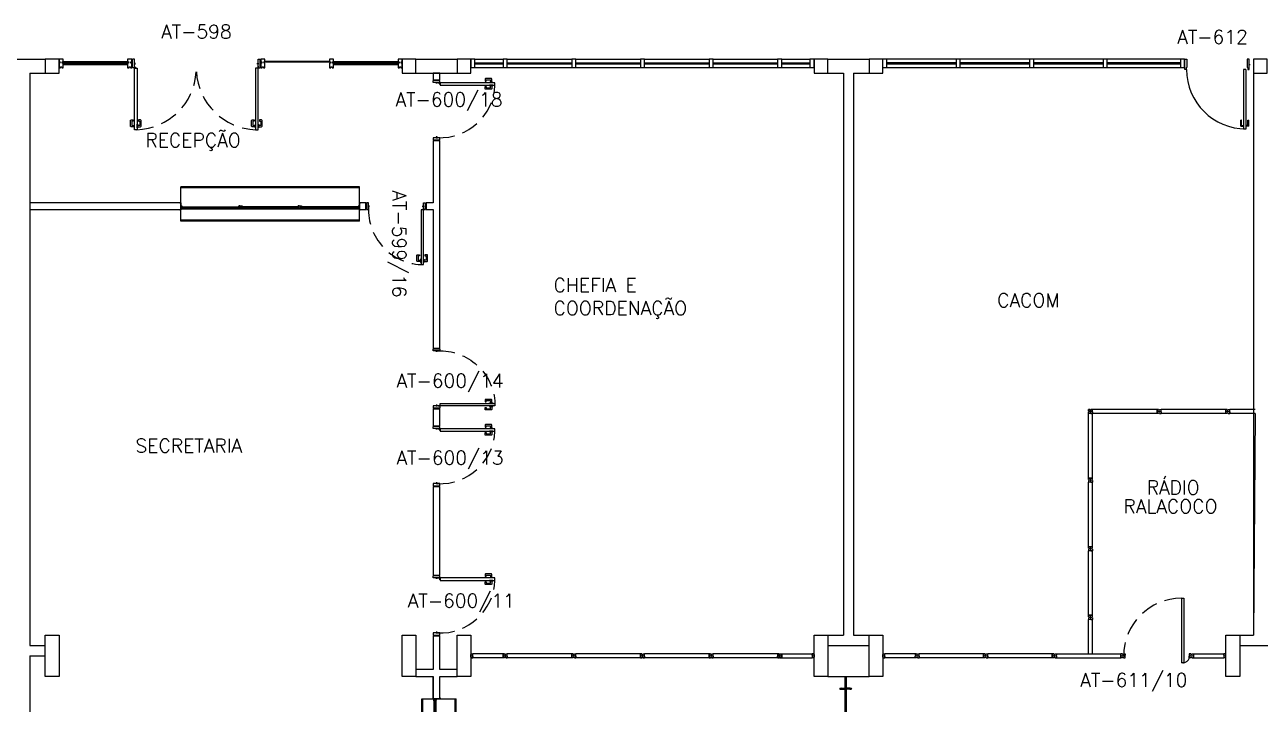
# Model space of a CAD drawing. Header units: millimetres. Extents: x 2552 to 3104, y 1319 to 1450.
# Drawn here: x 2681.37 to 2699.37, y 1342.34 to 1352.24 of the extents above; entities that cross this region are included whole.
import ezdxf
from ezdxf.enums import TextEntityAlignment as Align

# ---------------------------------------------------------------- set-up
doc = ezdxf.new("R2010")
doc.units = ezdxf.units.MM
doc.linetypes.add('HIDDEN', pattern=[0.375, 0.25, -0.125])
for name, color, linetype in [('AR-BNC', 1, 'Continuous'), ('AR-DIV', 2, 'Continuous'), ('AR-DIV-EXI', 2, 'Continuous'), ('AR-ESQ-CRT', 2, 'Continuous'), ('AR-EST-CNC', 3, 'Continuous'), ('AR-EST-CNC-CRT', 3, 'Continuous'), ('AR-POR-PRJ', 1, 'HIDDEN'), ('AR-REV', 2, 'Continuous'), ('BI-ESQ', 7, 'Continuous'), ('BI-GCH', 7, 'Continuous'), ('BI-POR', 1, 'Continuous'), ('BI-POR-EXI', 2, 'Continuous'), ('BL-ESQ-01', 1, 'Continuous'), ('BL-ESQ-02', 2, 'Continuous'), ('BL-ESQ-PRJ', 1, 'HIDDEN'), ('BL-POR-01', 2, 'Continuous'), ('DIV', 2, 'Continuous'), ('DT-ESQ-CRT', 1, 'Continuous'), ('DT-ESQ-VT1', 1, 'Continuous'), ('DT-ESQ-VT2', 2, 'Continuous'), ('TEXTO', 2, 'Continuous'), ('TEXTO-ENDEREÇO', 2, 'Continuous')]:
    doc.layers.add(name, color=color, linetype=linetype)
doc.styles.add('UNB-100', font='simplex.shx', dxfattribs={"height": 0.2})
doc.styles.add('UNB-100-1', font='simplex.shx', dxfattribs={"height": 0.2})

# ---------------------------------------------------------------- blocks, each defined once
blk = doc.blocks.new('ESQCIR-TTN')
for p, q in [((0, 0), (0, -0.12)), ((0.06, 0), (0, 0)), ((0.06, 0), (0.477, 0)), ((0.06, -0.12), (0.06, 0)), ((0.53, 0), (0.47, 0)), ((0.47, 0), (0.47, -0.12)), ((0.53, 0), (1.472, 0)), ((0.53, -0.12), (0.53, 0)), ((1.53, 0), (1.47, 0)), ((1.47, 0), (1.47, -0.12)), ((1.53, 0), (2.472, 0)), ((1.53, -0.12), (1.53, 0)), ((2.53, 0), (2.47, 0)), ((2.47, 0), (2.47, -0.12)), ((2.53, 0), (3.472, 0)), ((2.53, -0.12), (2.53, 0)), ((3.53, 0), (3.47, 0)), ((3.47, 0), (3.47, -0.12)), ((3.53, 0), (4.472, 0)), ((3.53, -0.12), (3.53, 0)), ((4.53, 0), (4.47, 0)), ((4.47, 0), (4.47, -0.12)), ((4.53, 0), (4.941, 0)), ((4.53, -0.12), (4.53, 0)), ((4.941, 0), (4.941, -0.12)), ((5.001, 0), (4.941, 0)), ((5.001, -0.12), (5.001, 0)), ((0, -0.12), (0.06, -0.12)), ((0.06, -0.054), (0.477, -0.054)), ((0.06, -0.066), (0.477, -0.066)), ((0.06, -0.12), (0.477, -0.12)), ((0.47, -0.12), (0.53, -0.12)), ((0.53, -0.054), (1.472, -0.054)), ((0.53, -0.066), (1.472, -0.066)), ((0.53, -0.12), (1.472, -0.12)), ((1.47, -0.12), (1.53, -0.12)), ((1.53, -0.054), (2.472, -0.054)), ((1.53, -0.066), (2.472, -0.066)), ((1.53, -0.12), (2.472, -0.12)), ((2.47, -0.12), (2.53, -0.12)), ((2.53, -0.054), (3.472, -0.054)), ((2.53, -0.066), (3.472, -0.066)), ((2.53, -0.12), (3.472, -0.12)), ((3.47, -0.12), (3.53, -0.12)), ((3.53, -0.054), (4.472, -0.054)), ((3.53, -0.066), (4.472, -0.066)), ((3.53, -0.12), (4.472, -0.12)), ((4.47, -0.12), (4.53, -0.12)), ((4.53, -0.05), (4.941, -0.05)), ((4.53, -0.066), (4.941, -0.066)), ((4.53, -0.12), (4.941, -0.12)), ((4.941, -0.12), (5.001, -0.12))]:
    blk.add_line(p, q)
blk = doc.blocks.new('MTT-TTN')
for p, q in [((-0.008, 0.03), (-0.03, 0.03)), ((-0.03, 0.03), (-0.03, 0.006)), ((-0.0185, 0.006), (-0.03, 0.006)), ((-0.0185, -0.006), (-0.0185, 0.006)), ((-0.008, 0.03), (-0.008, 0.02)), ((-0.008, 0.02), (0.008, 0.02)), ((-0.0051, 0), (0.0051, 0)), ((0, -0.0051), (0, 0.0051)), ((0.008, 0.03), (0.03, 0.03)), ((0.008, 0.03), (0.008, 0.02)), ((0.0205, -0.006), (0.0205, 0.006)), ((0.0205, 0.006), (0.03, 0.006)), ((0.03, 0.006), (0.03, 0.03)), ((-0.03, -0.03), (-0.03, -0.006)), ((-0.0185, -0.006), (-0.03, -0.006)), ((-0.008, -0.03), (-0.03, -0.03)), ((-0.008, -0.02), (0.008, -0.02)), ((-0.008, -0.03), (-0.008, -0.02)), ((0.008, -0.03), (0.008, -0.02)), ((0.008, -0.03), (0.03, -0.03)), ((0.0205, -0.006), (0.03, -0.006)), ((0.03, -0.006), (0.03, -0.03))]:
    blk.add_line(p, q)
blk = doc.blocks.new('DIVMT-TTN')
for p, q in [((-0.03, 0.03), (-0.03, 0.006)), ((-0.008, 0.03), (-0.03, 0.03)), ((-0.0185, 0.006), (-0.03, 0.006)), ((-0.0185, -0.006), (-0.0185, 0.006)), ((-0.008, 0.03), (-0.008, 0.02)), ((-0.008, 0.02), (0.008, 0.02)), ((-0.0051, 0), (0.0051, 0)), ((0.0051, 0), (-0.0051, 0)), ((-0.0051, 0), (0.0051, 0)), ((0, -0.0051), (0, 0.0051)), ((0, 0.0051), (0, -0.0051)), ((0.008, 0.03), (0.008, 0.02)), ((0.008, 0.03), (0.03, 0.03)), ((0.0205, 0.006), (0.03, 0.006)), ((0.0205, -0.006), (0.0205, 0.006)), ((0.0205, 0.006), (0.0205, -0.006)), ((0.0205, 0.006), (0.03, 0.006)), ((0.97, 0.03), (0.03, 0.03)), ((0.03, 0.006), (0.03, 0.03)), ((0.03, -0.03), (0.03, 0.03)), ((0.03, -0.005), (0.03, 0.005)), ((0.97, -0.03), (0.97, 0.03)), ((0.97, 0.03), (0.97, 0.009)), ((0.97, 0.009), (0.97, 0.027)), ((0.9795, 0.006), (0.97, 0.006)), ((0.97, -0.005), (0.97, 0.005)), ((0.9795, 0.006), (0.9795, -0.006)), ((1.0051, 0), (0.9949, 0)), ((1, 0.0051), (1, -0.0051)), ((-0.0185, -0.006), (-0.03, -0.006)), ((-0.03, -0.03), (-0.03, -0.006)), ((-0.008, -0.03), (-0.03, -0.03)), ((-0.008, -0.03), (-0.008, -0.02)), ((-0.008, -0.02), (0.008, -0.02)), ((0.008, -0.03), (0.008, -0.02)), ((0.008, -0.03), (0.03, -0.03)), ((0.0205, -0.006), (0.03, -0.006)), ((0.0205, -0.006), (0.03, -0.006)), ((0.03, -0.006), (0.03, -0.03)), ((0.97, -0.03), (0.03, -0.03)), ((0.9795, -0.006), (0.97, -0.006)), ((0.97, -0.009), (0.97, -0.027))]:
    blk.add_line(p, q)
blk = doc.blocks.new('PDV1E-TTN')
at = {"layer": 'DIV'}
for p, q in [((-0.94, 0.075), (-0.91, 0.075)), ((-0.94, 0.06), (-0.94, 0.075)), ((-0.94, -0.06), (-0.94, 0.06)), ((-0.91, 0.075), (-0.91, -0.045)), ((0, 0.075), (-0.03, 0.075)), ((-0.03, 0.075), (-0.03, -0.045)), ((0, 0.06), (0, 0.075)), ((0, -0.06), (0, 0.06)), ((0, 0), (0.012, 0)), ((-0.94, -0.075), (-0.94, -0.06)), ((-0.92, -0.075), (-0.94, -0.075)), ((-0.92, -0.045), (-0.92, -0.075)), ((-0.92, -0.045), (-0.91, -0.045)), ((-0.082, -0.075), (-0.082, -0.94)), ((-0.052, -0.075), (-0.082, -0.075)), ((-0.052, -0.075), (-0.052, -0.94)), ((-0.02, -0.045), (-0.03, -0.045)), ((-0.02, -0.045), (-0.02, -0.075)), ((-0.02, -0.075), (0, -0.075)), ((0, -0.075), (0, -0.06)), ((-0.082, -0.94), (-0.052, -0.94))]:
    blk.add_line(p, q, dxfattribs=at)
at = {"layer": 'DIV', "color": 1}
for p, q in [((-0.114, -0.81), (-0.124, -0.81)), ((-0.124, -0.9), (-0.124, -0.81)), ((-0.124, -0.9), (-0.084, -0.9)), ((-0.114, -0.89), (-0.114, -0.81)), ((-0.114, -0.89), (-0.084, -0.89)), ((-0.019, -0.89), (-0.049, -0.89)), ((-0.009, -0.9), (-0.049, -0.9)), ((-0.019, -0.81), (-0.009, -0.81)), ((-0.019, -0.89), (-0.019, -0.81)), ((-0.009, -0.9), (-0.009, -0.81))]:
    blk.add_line(p, q, dxfattribs=at)
blk.add_arc((-0.048, -0.075), 0.865, 180, 270, dxfattribs=at)
blk = doc.blocks.new('pm01')
at = {"layer": 'BL-ESQ-01'}
for points in [[(0.034, 0.855), (-0.01, 0.855, 0.414214), (-0.019, 0.846), (-0.019, 0.766, 0.414214), (-0.01, 0.757), (0.019, 0.757), (0.019, 0.775), (-0.001, 0.775), (-0.001, 0.837), (0.034, 0.837)], [(0.083, 0.855), (0.127, 0.855, -0.414214), (0.136, 0.846), (0.136, 0.766, -0.414214), (0.127, 0.757), (0.098, 0.757), (0.098, 0.775), (0.118, 0.775), (0.118, 0.837), (0.083, 0.837)]]:
    blk.add_lwpolyline(points, format="xyb", dxfattribs=at)
for points in [[(0.041, 0.872), (0.041, 0.82), (0.034, 0.82), (0.034, 0.872)], [(0.076, 0.872), (0.076, 0.82), (0.083, 0.82), (0.083, 0.872)]]:
    blk.add_lwpolyline(points, close=True, dxfattribs=at)
at = {"layer": 'BL-ESQ-02'}
for p, q in [((0.01, 0.1), (0.01, 0)), ((0.04, 0.1), (0.01, 0.1)), ((0.04, 0), (0.01, 0)), ((0.04, 0.1), (0.04, 0)), ((0.872, 0.1), (0.842, 0.1)), ((0.842, 0.1), (0.842, 0)), ((0.842, 0), (0.872, 0)), ((0.872, 0), (0.872, 0.1))]:
    blk.add_line(p, q, dxfattribs=at)
for points in [[(0.041, 0.901), (0.041, 0.101), (0.076, 0.101), (0.076, 0.901)], [(0.04, 0.043), (0.04, 0.058), (0.05, 0.058), (0.05, 0.043)], [(0.842, 0.043), (0.842, 0.058), (0.832, 0.058), (0.832, 0.043)]]:
    blk.add_lwpolyline(points, close=True, dxfattribs=at)
for points in [[(0, 0.01), (0, 0.09), (0.01, 0.09)], [(0.01, 0.01), (0, 0.01)], [(0.882, 0.01), (0.882, 0.09), (0.872, 0.09)], [(0.872, 0.01), (0.882, 0.01)]]:
    blk.add_lwpolyline(points, dxfattribs=at)
at = {"layer": 'BL-ESQ-PRJ'}
blk.add_arc((0.041, 0.1), 0.802, 357.498, 87.498, dxfattribs=at)
at = {"layer": 'DT-ESQ-VT1'}
for points in [[(0.04, 0.1), (0.04, 0.075), (0.041, 0.075), (0.041, 0.1)], [(0.041, 0.101), (0.066, 0.101), (0.066, 0.1), (0.041, 0.1)]]:
    blk.add_lwpolyline(points, close=True, dxfattribs=at)
blk = doc.blocks.new('ef05 a-p')
at = {"layer": 'BL-ESQ-01'}
for p, q in [((0.03, -0.038), (0.97, -0.038)), ((0.03, -0.048), (0.97, -0.048))]:
    blk.add_line(p, q, dxfattribs=at)
blk.add_lwpolyline([(0.983, -0.067), (0.983, -0.073), (0.018, -0.073), (0.018, -0.067)], close=True, dxfattribs=at)
at = {"layer": 'BL-ESQ-02'}
blk.add_lwpolyline([(0.03, 0.017), (0.01, 0.017), (0.01, 0), (-0.01, 0), (-0.01, 0.017), (-0.03, 0.017), (-0.03, -0.053), (-0.016, -0.053), (-0.016, -0.068), (-0.015, -0.068), (-0.015, -0.075), (-0.03, -0.075), (-0.03, -0.11), (0.03, -0.11), (0.03, -0.075), (0.015, -0.075), (0.015, -0.068), (0.017, -0.068), (0.017, -0.053), (0.03, -0.053)], close=True, dxfattribs=at)
at = {"layer": 'DT-ESQ-CRT'}
for p, q in [((-0.016, -0.068), (-0.016, -0.053)), ((-0.015, -0.068), (-0.016, -0.068)), ((0.015, -0.068), (0.017, -0.068)), ((0.017, -0.068), (0.017, -0.053))]:
    blk.add_line(p, q, dxfattribs=at)
at = {"layer": 'DT-ESQ-VT1'}
for p, q in [((0.984, -0.065), (0.017, -0.065)), ((0.97, -0.033), (0.03, -0.033)), ((0.97, -0.053), (0.03, -0.053)), ((0.97, -0.075), (0.03, -0.075)), ((0.97, -0.078), (0.03, -0.078))]:
    blk.add_line(p, q, dxfattribs=at)
blk = doc.blocks.new('pm06')
at = {"layer": 'BL-ESQ-01'}
for points in [[(0.034, 0.982), (-0.01, 0.982, 0.414214), (-0.019, 0.973), (-0.019, 0.893, 0.414214), (-0.01, 0.884), (0.019, 0.884), (0.019, 0.902), (-0.001, 0.902), (-0.001, 0.964), (0.034, 0.964)], [(0.083, 0.982), (0.127, 0.982, -0.414214), (0.136, 0.973), (0.136, 0.893, -0.414214), (0.127, 0.884), (0.098, 0.884), (0.098, 0.902), (0.118, 0.902), (0.118, 0.964), (0.083, 0.964)], [(1.797, 0.982), (1.753, 0.982, 0.414214), (1.744, 0.973), (1.744, 0.893, 0.414214), (1.753, 0.884), (1.782, 0.884), (1.782, 0.902), (1.762, 0.902), (1.762, 0.964), (1.797, 0.964)], [(1.846, 0.982), (1.89, 0.982, -0.414214), (1.899, 0.973), (1.899, 0.893, -0.414214), (1.89, 0.884), (1.861, 0.884), (1.861, 0.902), (1.881, 0.902), (1.881, 0.964), (1.846, 0.964)]]:
    blk.add_lwpolyline(points, format="xyb", dxfattribs=at)
for points in [[(0.041, 0.999), (0.041, 0.947), (0.034, 0.947), (0.034, 0.999)], [(0.076, 0.999), (0.076, 0.947), (0.083, 0.947), (0.083, 0.999)], [(1.804, 0.999), (1.804, 0.947), (1.797, 0.947), (1.797, 0.999)], [(1.839, 0.999), (1.839, 0.947), (1.846, 0.947), (1.846, 0.999)]]:
    blk.add_lwpolyline(points, close=True, dxfattribs=at)
at = {"layer": 'BL-ESQ-02'}
for p, q in [((0.01, 0.127), (0.01, 0)), ((0.04, 0.127), (0.01, 0.127)), ((0.04, 0.127), (0.04, 0)), ((1.84, 0.127), (1.87, 0.127)), ((1.84, 0.127), (1.84, 0)), ((1.87, 0.127), (1.87, 0)), ((0.04, 0), (0.01, 0)), ((1.84, 0), (1.87, 0))]:
    blk.add_line(p, q, dxfattribs=at)
for points in [[(0.041, 1.028), (0.041, 0.128), (0.076, 0.128), (0.076, 1.028)], [(1.839, 1.028), (1.839, 0.128), (1.804, 0.128), (1.804, 1.028)], [(0.04, 0.056), (0.04, 0.071), (0.05, 0.071), (0.05, 0.056)], [(1.84, 0.056), (1.84, 0.071), (1.83, 0.071), (1.83, 0.056)]]:
    blk.add_lwpolyline(points, close=True, dxfattribs=at)
for points in [[(0, 0.01), (0, 0.117), (0.01, 0.117)], [(0.01, 0.01), (0, 0.01)], [(1.88, 0.01), (1.88, 0.117), (1.87, 0.117)], [(1.87, 0.01), (1.88, 0.01)]]:
    blk.add_lwpolyline(points, dxfattribs=at)
at = {"layer": 'BL-ESQ-PRJ'}
for centre, start, end in [((0.041, 0.128), 3.3734, 87.9949), ((1.839, 0.128), 92.0051, 176.6266)]:
    blk.add_arc(centre, 0.9, start, end, dxfattribs=at)
at = {"layer": 'DT-ESQ-VT1'}
for points in [[(0.04, 0.127), (0.04, 0.102), (0.041, 0.102), (0.041, 0.127)], [(0.041, 0.128), (0.066, 0.128), (0.066, 0.127), (0.041, 0.127)], [(1.839, 0.128), (1.814, 0.128), (1.814, 0.127), (1.839, 0.127)], [(1.84, 0.127), (1.84, 0.102), (1.839, 0.102), (1.839, 0.127)]]:
    blk.add_lwpolyline(points, close=True, dxfattribs=at)
blk = doc.blocks.new('cgh1')
at = {"layer": 'AR-BNC'}
for p, q in [((0, 0), (0, 1.4)), ((0, 1.4), (0.5, 1.4)), ((0.015, 0), (0.015, 1.4)), ((0.485, 0), (0.485, 1.4)), ((0.5, 0), (0.5, 1.4)), ((0, 0), (0.5, 0))]:
    blk.add_line(p, q, dxfattribs=at)
at = {"layer": 'DT-ESQ-CRT', "ltscale": 0.1}
for p, q in [((0.192, 0.726), (0.192, 0.674)), ((0.194, 0.726), (0.194, 0.674)), ((0.195, 0.726), (0.195, 0.714)), ((0.219, 0.689), (0.194, 0.689)), ((0.22, 0.688), (0.194, 0.688)), ((0.219, 0.711), (0.195, 0.711)), ((0.195, 0.686), (0.195, 0.674)), ((0.22, 0.713), (0.197, 0.713)), ((0.22, 0.709), (0.22, 0.691)), ((0.222, 0.711), (0.222, 0.689))]:
    blk.add_line(p, q, dxfattribs=at)
for points in [[(0.193, 1.4, -0.414214), (0.195, 1.402), (0.265, 1.402, 0.414214), (0.266, 1.403), (0.266, 1.414, -1), (0.268, 1.414), (0.268, 1.402, -0.414214), (0.266, 1.4), (0.196, 1.4, 0.414214), (0.195, 1.399), (0.195, 1.387, -1), (0.192, 1.387), (0.192, 1.399, 0.414214), (0.191, 1.4), (0.167, 1.4, -0.414214), (0.165, 1.402), (0.165, 1.414, -1), (0.166, 1.414), (0.166, 1.403, 0.414214), (0.167, 1.402), (0.191, 1.402, -0.414214), (0.193, 1.4), (0.193, 1.387)], [(0.193, 0.001, 0.414214), (0.195, -0.001), (0.265, -0.001, -0.414214), (0.266, -0.002), (0.266, -0.014, 1), (0.268, -0.014), (0.268, -0.002, 0.414214), (0.266, 0), (0.196, 0, -0.414214), (0.195, 0.001), (0.195, 0.014, 1), (0.192, 0.014), (0.192, 0.001, -0.414214), (0.191, 0), (0.167, 0, 0.414214), (0.165, -0.002), (0.165, -0.014, 1), (0.166, -0.014), (0.166, -0.002, -0.414214), (0.167, -0.001), (0.191, -0.001, 0.414214), (0.193, 0.001), (0.193, 0.014)]]:
    blk.add_lwpolyline(points, format="xyb", dxfattribs=at)
for points in [[(0.192, 1.371), (0.192, 1.399, 0.414214), (0.191, 1.4), (0.178, 1.4, 0.414214), (0.177, 1.399), (0.177, 1.371, 1), (0.178, 1.371), (0.178, 1.398, -0.414214), (0.179, 1.399), (0.19, 1.399, -0.414214), (0.191, 1.398), (0.191, 1.371, 1)], [(0.219, 1.39), (0.219, 1.4), (0.22, 1.4), (0.22, 1.389, -0.414214), (0.218, 1.387), (0.21, 1.387, -0.414214), (0.208, 1.389), (0.208, 1.4), (0.209, 1.4), (0.209, 1.39, 0.414214), (0.21, 1.389), (0.218, 1.389, 0.414214)], [(0.219, 0.723), (0.219, 0.713), (0.22, 0.713), (0.22, 0.723, 0.414214), (0.218, 0.725), (0.21, 0.725, 0.414214), (0.208, 0.723), (0.208, 0.713), (0.209, 0.713), (0.209, 0.723, -0.414214), (0.21, 0.724), (0.218, 0.724, -0.414214)], [(0.219, 0.677), (0.219, 0.688), (0.22, 0.688), (0.22, 0.677, -0.414214), (0.218, 0.675), (0.21, 0.675, -0.414214), (0.208, 0.677), (0.208, 0.688), (0.209, 0.688), (0.209, 0.677, 0.414214), (0.21, 0.676), (0.218, 0.676, 0.414214)], [(0.192, 0.029), (0.192, 0.001, -0.414214), (0.191, 0), (0.178, 0, -0.414214), (0.177, 0.001), (0.177, 0.029, -1), (0.178, 0.029), (0.178, 0.002, 0.414214), (0.179, 0.001), (0.19, 0.001, 0.414214), (0.191, 0.002), (0.191, 0.029, -1)], [(0.219, 0.01), (0.219, 0), (0.22, 0), (0.22, 0.011, 0.414214), (0.218, 0.013), (0.21, 0.013, 0.414214), (0.208, 0.011), (0.208, 0), (0.209, 0), (0.209, 0.01, -0.414214), (0.21, 0.011), (0.218, 0.011, -0.414214)]]:
    blk.add_lwpolyline(points, format="xyb", close=True, dxfattribs=at)
for centre, radius, start, end in [((0.194, 0.726), 0.00152, 0, 180), ((0.194, 0.674), 0.00152, 180, 0), ((0.195, 0.713), 0.00152, 180, 270), ((0.194, 0.688), 0.00076, 90, 270), ((0.194, 0.686), 0.00076, 0, 180), ((0.197, 0.714), 0.00152, 180, 270), ((0.219, 0.709), 0.00152, 0, 90), ((0.219, 0.691), 0.00152, 270, 0), ((0.22, 0.711), 0.00152, 0, 90), ((0.22, 0.689), 0.00152, 270, 0)]:
    blk.add_arc(centre, radius, start, end, dxfattribs=at)
at = {"layer": 'DT-ESQ-VT2'}
for points in [[(0.19, 0.007), (0.19, 1.397), (0.178, 1.397), (0.178, 0.007)], [(0.196, 0.715), (0.196, 1.397), (0.206, 1.397), (0.206, 0.715)], [(0.196, 0.685), (0.196, 0.003), (0.206, 0.003), (0.206, 0.685)]]:
    blk.add_lwpolyline(points, close=True, dxfattribs=at)
blk = doc.blocks.new('cgh2')
at = {"layer": 'AR-BNC'}
for p, q in [((0, 0), (0, 2.6)), ((0, 2.6), (0.5, 2.6)), ((0.015, 0), (0.015, 2.6)), ((0.485, 0), (0.485, 2.6)), ((0.5, 0), (0.5, 2.6)), ((0, 0), (0.5, 0))]:
    blk.add_line(p, q, dxfattribs=at)
at = {"layer": 'DT-ESQ-CRT', "ltscale": 0.1}
for p, q in [((0.192, 1.758), (0.192, 1.706)), ((0.194, 1.758), (0.194, 1.706)), ((0.219, 1.721), (0.194, 1.721)), ((0.22, 1.719), (0.194, 1.719)), ((0.195, 1.758), (0.195, 1.746)), ((0.219, 1.743), (0.195, 1.743)), ((0.195, 1.718), (0.195, 1.706)), ((0.22, 1.744), (0.197, 1.744)), ((0.22, 1.741), (0.22, 1.722)), ((0.222, 1.743), (0.222, 1.721)), ((0.192, 0.894), (0.192, 0.842)), ((0.194, 0.894), (0.194, 0.842)), ((0.219, 0.857), (0.194, 0.857)), ((0.22, 0.856), (0.194, 0.856)), ((0.195, 0.894), (0.195, 0.882)), ((0.219, 0.879), (0.195, 0.879)), ((0.195, 0.854), (0.195, 0.842)), ((0.22, 0.881), (0.197, 0.881)), ((0.22, 0.878), (0.22, 0.859)), ((0.222, 0.879), (0.222, 0.857))]:
    blk.add_line(p, q, dxfattribs=at)
for points in [[(0.193, 2.599, -0.414214), (0.195, 2.601), (0.265, 2.601, 0.414214), (0.266, 2.602), (0.266, 2.614, -1), (0.268, 2.614), (0.268, 2.602, -0.414214), (0.266, 2.6), (0.196, 2.6, 0.414214), (0.195, 2.599), (0.195, 2.586, -1), (0.192, 2.586), (0.192, 2.599, 0.414214), (0.191, 2.6), (0.167, 2.6, -0.414214), (0.165, 2.602), (0.165, 2.614, -1), (0.166, 2.614), (0.166, 2.602, 0.414214), (0.167, 2.601), (0.191, 2.601, -0.414214), (0.193, 2.599), (0.193, 2.586)], [(0.193, 0.001, 0.414214), (0.195, -0.001), (0.265, -0.001, -0.414214), (0.266, -0.002), (0.266, -0.014, 1), (0.268, -0.014), (0.268, -0.002, 0.414214), (0.266, 0), (0.196, 0, -0.414214), (0.195, 0.001), (0.195, 0.014, 1), (0.192, 0.014), (0.192, 0.001, -0.414214), (0.191, 0), (0.167, 0, 0.414214), (0.165, -0.002), (0.165, -0.014, 1), (0.166, -0.014), (0.166, -0.002, -0.414214), (0.167, -0.001), (0.191, -0.001, 0.414214), (0.193, 0.001), (0.193, 0.014)]]:
    blk.add_lwpolyline(points, format="xyb", dxfattribs=at)
for points in [[(0.192, 2.571), (0.192, 2.599, 0.414214), (0.191, 2.6), (0.178, 2.6, 0.414214), (0.177, 2.599), (0.177, 2.571, 1), (0.178, 2.571), (0.178, 2.598, -0.414214), (0.179, 2.599), (0.19, 2.599, -0.414214), (0.191, 2.598), (0.191, 2.571, 1)], [(0.219, 2.59), (0.219, 2.6), (0.22, 2.6), (0.22, 2.589, -0.414214), (0.218, 2.587), (0.21, 2.587, -0.414214), (0.208, 2.589), (0.208, 2.6), (0.209, 2.6), (0.209, 2.59, 0.414214), (0.21, 2.589), (0.218, 2.589, 0.414214)], [(0.219, 1.754), (0.219, 1.744), (0.22, 1.744), (0.22, 1.755, 0.414214), (0.218, 1.757), (0.21, 1.757, 0.414214), (0.208, 1.755), (0.208, 1.744), (0.209, 1.744), (0.209, 1.754, -0.414214), (0.21, 1.755), (0.218, 1.755, -0.414214)], [(0.219, 1.709), (0.219, 1.719), (0.22, 1.719), (0.22, 1.708, -0.414214), (0.218, 1.706), (0.21, 1.706, -0.414214), (0.208, 1.708), (0.208, 1.719), (0.209, 1.719), (0.209, 1.709, 0.414214), (0.21, 1.708), (0.218, 1.708, 0.414214)], [(0.219, 0.891), (0.219, 0.881), (0.22, 0.881), (0.22, 0.892, 0.414214), (0.218, 0.894), (0.21, 0.894, 0.414214), (0.208, 0.892), (0.208, 0.881), (0.209, 0.881), (0.209, 0.891, -0.414214), (0.21, 0.892), (0.218, 0.892, -0.414214)], [(0.219, 0.846), (0.219, 0.856), (0.22, 0.856), (0.22, 0.845, -0.414214), (0.218, 0.843), (0.21, 0.843, -0.414214), (0.208, 0.845), (0.208, 0.856), (0.209, 0.856), (0.209, 0.846, 0.414214), (0.21, 0.845), (0.218, 0.845, 0.414214)], [(0.192, 0.029), (0.192, 0.001, -0.414214), (0.191, 0), (0.178, 0, -0.414214), (0.177, 0.001), (0.177, 0.029, -1), (0.178, 0.029), (0.178, 0.002, 0.414214), (0.179, 0.001), (0.19, 0.001, 0.414214), (0.191, 0.002), (0.191, 0.029, -1)], [(0.219, 0.01), (0.219, 0), (0.22, 0), (0.22, 0.011, 0.414214), (0.218, 0.013), (0.21, 0.013, 0.414214), (0.208, 0.011), (0.208, 0), (0.209, 0), (0.209, 0.01, -0.414214), (0.21, 0.011), (0.218, 0.011, -0.414214)]]:
    blk.add_lwpolyline(points, format="xyb", close=True, dxfattribs=at)
for centre, radius, start, end in [((0.194, 1.758), 0.00152, 0, 180), ((0.194, 1.706), 0.00152, 180, 0), ((0.195, 1.744), 0.00152, 180, 270), ((0.194, 1.72), 0.00076, 90, 270), ((0.194, 1.718), 0.00076, 0, 180), ((0.197, 1.746), 0.00152, 180, 270), ((0.219, 1.741), 0.00152, 0, 90), ((0.219, 1.722), 0.00152, 270, 0), ((0.22, 1.743), 0.00152, 0, 90), ((0.22, 1.721), 0.00152, 270, 0), ((0.194, 0.894), 0.00152, 0, 180), ((0.194, 0.842), 0.00152, 180, 0), ((0.195, 0.881), 0.00152, 180, 270), ((0.194, 0.857), 0.00076, 90, 270), ((0.194, 0.854), 0.00076, 0, 180), ((0.197, 0.882), 0.00152, 180, 270), ((0.219, 0.878), 0.00152, 0, 90), ((0.219, 0.859), 0.00152, 270, 0), ((0.22, 0.879), 0.00152, 0, 90), ((0.22, 0.857), 0.00152, 270, 0)]:
    blk.add_arc(centre, radius, start, end, dxfattribs=at)
at = {"layer": 'DT-ESQ-VT2'}
for points in [[(0.19, 0.007), (0.19, 2.597), (0.178, 2.597), (0.178, 0.007)], [(0.196, 1.747), (0.196, 2.597), (0.206, 2.597), (0.206, 1.747)], [(0.206, 0.884), (0.206, 1.716), (0.196, 1.716), (0.196, 0.884), (0.206, 0.884)]]:
    blk.add_lwpolyline(points, close=True, dxfattribs=at)
blk.add_lwpolyline([(0.206, 0.853), (0.196, 0.853), (0.196, 0.003), (0.206, 0.003), (0.206, 0.853)], dxfattribs=at)
blk = doc.blocks.new('ef02a-p')
at = {"layer": 'BL-ESQ-01'}
blk.add_lwpolyline([(0.982, -0.067), (0.982, -0.073), (0.018, -0.073), (0.018, -0.067)], close=True, dxfattribs=at)
at = {"layer": 'BL-ESQ-02'}
blk.add_lwpolyline([(0.03, 0.017), (0.01, 0.017), (0.01, 0), (-0.01, 0), (-0.01, 0.017), (-0.03, 0.017), (-0.03, -0.053), (-0.016, -0.053), (-0.016, -0.068), (-0.015, -0.068), (-0.015, -0.075), (-0.03, -0.075), (-0.03, -0.11), (0.03, -0.11), (0.03, -0.075), (0.015, -0.075), (0.015, -0.068), (0.017, -0.068), (0.017, -0.053), (0.03, -0.053)], close=True, dxfattribs=at)
at = {"layer": 'DT-ESQ-CRT'}
for p, q in [((-0.016, -0.068), (-0.016, -0.053)), ((-0.015, -0.068), (-0.016, -0.068)), ((0.015, -0.068), (0.017, -0.068)), ((0.017, -0.068), (0.017, -0.053))]:
    blk.add_line(p, q, dxfattribs=at)
at = {"layer": 'DT-ESQ-VT1'}
for p, q in [((0.017, -0.066), (0.984, -0.066)), ((0.03, -0.075), (0.97, -0.075)), ((0.03, -0.078), (0.97, -0.078))]:
    blk.add_line(p, q, dxfattribs=at)

msp = doc.modelspace()

# ---------------------------------------------------------------- linework, layer by layer
at = {"layer": 'AR-DIV'}
for p, q in [((2687.316, 1342.423), (2687.316, 1342.748)), ((2687.316, 1342.748), (2687.316, 1342.423)), ((2687.416, 1342.423), (2687.416, 1342.748)), ((2687.416, 1342.423), (2687.316, 1342.423))]:
    msp.add_line(p, q, dxfattribs=at)
for points in [[(2687.416, 1351.538), (2687.395, 1351.538), (2687.335, 1351.538), (2687.316, 1351.538), (2687.316, 1351.438), (2687.416, 1351.438)], [(2681.441, 1349.548), (2683.639, 1349.548), (2683.639, 1349.648), (2681.441, 1349.648)]]:
    msp.add_lwpolyline(points, close=True, dxfattribs=at)
for points in [[(2687.216, 1349.648), (2687.216, 1349.548), (2687.316, 1349.548), (2687.316, 1347.53), (2687.416, 1347.53), (2687.416, 1350.556), (2687.316, 1350.556), (2687.316, 1349.648), (2687.216, 1349.648)], [(2686.334, 1349.648), (2686.242, 1349.648), (2686.242, 1349.548), (2686.334, 1349.548), (2686.334, 1349.648)], [(2687.316, 1346.398), (2687.416, 1346.398), (2687.416, 1346.648), (2687.416, 1346.648), (2687.416, 1346.648), (2687.416, 1346.648), (2687.416, 1346.648), (2687.316, 1346.648), (2687.316, 1346.398)], [(2687.316, 1345.516), (2687.316, 1344.223), (2687.416, 1344.223), (2687.416, 1344.223), (2687.416, 1344.223)], [(2687.416, 1344.223), (2687.416, 1344.223), (2687.416, 1345.516), (2687.316, 1345.516)], [(2687.666, 1342.848), (2687.416, 1342.848), (2687.416, 1343.341), (2687.316, 1343.341), (2687.316, 1343.341), (2687.316, 1343.341), (2687.316, 1343.341), (2687.316, 1343.341), (2687.316, 1342.848), (2687.066, 1342.848), (2687.066, 1342.748), (2687.316, 1342.748), (2687.316, 1342.423), (2687.416, 1342.423), (2687.416, 1342.748), (2687.666, 1342.748), (2687.666, 1342.848)]]:
    msp.add_lwpolyline(points, dxfattribs=at)
at = {"layer": 'AR-DIV-EXI'}
for p, q in [((2698.862, 1346.638), (2698.862, 1346.614)), ((2698.884, 1346.638), (2698.862, 1346.638)), ((2698.874, 1346.614), (2698.862, 1346.614)), ((2698.874, 1346.602), (2698.862, 1346.602)), ((2698.862, 1346.578), (2698.862, 1346.602)), ((2698.874, 1346.602), (2698.874, 1346.614)), ((2698.884, 1346.638), (2698.884, 1346.628)), ((2698.884, 1346.628), (2698.9, 1346.628)), ((2698.884, 1346.578), (2698.884, 1346.588)), ((2698.884, 1346.588), (2698.9, 1346.588)), ((2698.887, 1346.608), (2698.897, 1346.608)), ((2698.897, 1346.608), (2698.887, 1346.608)), ((2698.887, 1346.608), (2698.897, 1346.608)), ((2698.892, 1346.603), (2698.892, 1346.613)), ((2698.892, 1346.613), (2698.892, 1346.603)), ((2698.9, 1346.638), (2698.9, 1346.628)), ((2698.9, 1346.638), (2698.922, 1346.638)), ((2698.9, 1346.578), (2698.9, 1346.588)), ((2698.913, 1346.614), (2698.922, 1346.614)), ((2698.913, 1346.602), (2698.913, 1346.614)), ((2698.913, 1346.614), (2698.913, 1346.602)), ((2698.913, 1346.614), (2698.922, 1346.614)), ((2698.913, 1346.602), (2698.922, 1346.602)), ((2698.913, 1346.602), (2698.922, 1346.602)), ((2699.292, 1346.638), (2698.922, 1346.638)), ((2698.922, 1346.614), (2698.922, 1346.638)), ((2698.922, 1346.578), (2698.922, 1346.638)), ((2698.922, 1346.603), (2698.922, 1346.613)), ((2698.922, 1346.602), (2698.922, 1346.578)), ((2698.884, 1346.578), (2698.862, 1346.578)), ((2698.9, 1346.578), (2698.922, 1346.578)), ((2699.292, 1346.578), (2698.922, 1346.578)), ((2696.862, 1343.638), (2696.886, 1343.638)), ((2696.862, 1343.616), (2696.862, 1343.638)), ((2696.862, 1343.616), (2696.872, 1343.616)), ((2696.862, 1343.6), (2696.872, 1343.6)), ((2696.862, 1343.6), (2696.862, 1343.578)), ((2696.862, 1343.078), (2696.862, 1343.578)), ((2696.886, 1343.578), (2696.862, 1343.578)), ((2696.922, 1343.578), (2696.862, 1343.578)), ((2696.872, 1343.616), (2696.872, 1343.6)), ((2696.886, 1343.626), (2696.886, 1343.638)), ((2696.898, 1343.626), (2696.886, 1343.626)), ((2696.886, 1343.587), (2696.886, 1343.578)), ((2696.898, 1343.587), (2696.886, 1343.587)), ((2696.886, 1343.587), (2696.898, 1343.587)), ((2696.886, 1343.587), (2696.886, 1343.578)), ((2696.897, 1343.608), (2696.887, 1343.608)), ((2696.887, 1343.608), (2696.897, 1343.608)), ((2696.897, 1343.578), (2696.887, 1343.578)), ((2696.892, 1343.613), (2696.892, 1343.603)), ((2696.892, 1343.603), (2696.892, 1343.613)), ((2696.892, 1343.613), (2696.892, 1343.603)), ((2696.898, 1343.626), (2696.898, 1343.638)), ((2696.922, 1343.638), (2696.898, 1343.638)), ((2696.898, 1343.587), (2696.898, 1343.578)), ((2696.898, 1343.587), (2696.898, 1343.578)), ((2696.898, 1343.578), (2696.922, 1343.578)), ((2696.922, 1343.616), (2696.912, 1343.616)), ((2696.912, 1343.616), (2696.912, 1343.6)), ((2696.922, 1343.6), (2696.912, 1343.6)), ((2696.922, 1343.616), (2696.922, 1343.638)), ((2696.922, 1343.6), (2696.922, 1343.578)), ((2696.922, 1343.078), (2696.922, 1343.578)), ((2687.861, 1343.048), (2687.871, 1343.048)), ((2687.861, 1343.048), (2687.871, 1343.048)), ((2687.874, 1343.068), (2687.866, 1343.068)), ((2687.866, 1343.049), (2687.866, 1343.068)), ((2687.874, 1343.068), (2687.866, 1343.068)), ((2687.866, 1343.049), (2687.866, 1343.068)), ((2687.866, 1343.043), (2687.866, 1343.053)), ((2687.866, 1343.043), (2687.866, 1343.053)), ((2687.866, 1343.028), (2687.866, 1343.049)), ((2687.866, 1343.028), (2687.866, 1343.049)), ((2687.866, 1343.028), (2687.874, 1343.028)), ((2687.866, 1343.028), (2687.874, 1343.028)), ((2687.874, 1343.078), (2687.896, 1343.078)), ((2687.874, 1343.078), (2687.874, 1343.068)), ((2687.874, 1343.078), (2687.896, 1343.078)), ((2687.874, 1343.078), (2687.874, 1343.068)), ((2687.874, 1343.018), (2687.874, 1343.028)), ((2687.874, 1343.018), (2687.874, 1343.028)), ((2687.874, 1343.018), (2687.896, 1343.018)), ((2687.874, 1343.018), (2687.896, 1343.018)), ((2687.887, 1343.054), (2687.896, 1343.054)), ((2687.887, 1343.054), (2687.887, 1343.042)), ((2687.887, 1343.054), (2687.896, 1343.054)), ((2687.887, 1343.054), (2687.887, 1343.042)), ((2687.887, 1343.044), (2687.887, 1343.052)), ((2687.887, 1343.044), (2687.887, 1343.052)), ((2687.887, 1343.042), (2687.896, 1343.042)), ((2687.887, 1343.042), (2687.896, 1343.042)), ((2687.889, 1343.054), (2687.893, 1343.054)), ((2687.889, 1343.054), (2687.893, 1343.054)), ((2687.889, 1343.042), (2687.893, 1343.042)), ((2687.889, 1343.042), (2687.893, 1343.042)), ((2688.337, 1343.078), (2687.896, 1343.078)), ((2687.896, 1343.018), (2687.896, 1343.078)), ((2688.337, 1343.078), (2687.896, 1343.078)), ((2687.896, 1343.018), (2687.896, 1343.078)), ((2687.896, 1343.057), (2687.896, 1343.075)), ((2687.896, 1343.057), (2687.896, 1343.075)), ((2687.896, 1343.043), (2687.896, 1343.053)), ((2687.896, 1343.043), (2687.896, 1343.053)), ((2687.896, 1343.039), (2687.896, 1343.021)), ((2687.896, 1343.039), (2687.896, 1343.021)), ((2688.337, 1343.018), (2687.896, 1343.018)), ((2688.337, 1343.018), (2687.896, 1343.018)), ((2688.337, 1343.018), (2688.337, 1343.078)), ((2688.337, 1343.078), (2688.337, 1343.057)), ((2688.337, 1343.018), (2688.337, 1343.078)), ((2688.337, 1343.078), (2688.337, 1343.057)), ((2688.337, 1343.057), (2688.337, 1343.075)), ((2688.337, 1343.057), (2688.337, 1343.075)), ((2688.347, 1343.054), (2688.337, 1343.054)), ((2688.347, 1343.054), (2688.337, 1343.054)), ((2688.337, 1343.043), (2688.337, 1343.053)), ((2688.337, 1343.043), (2688.337, 1343.053)), ((2688.347, 1343.042), (2688.337, 1343.042)), ((2688.347, 1343.042), (2688.337, 1343.042)), ((2688.337, 1343.039), (2688.337, 1343.021)), ((2688.337, 1343.039), (2688.337, 1343.021)), ((2688.347, 1343.054), (2688.347, 1343.042)), ((2688.347, 1343.054), (2688.347, 1343.042)), ((2688.358, 1343.048), (2688.375, 1343.048)), ((2688.358, 1343.048), (2688.375, 1343.048)), ((2688.366, 1343.054), (2688.366, 1343.042)), ((2688.366, 1343.054), (2688.366, 1343.042)), ((2690.396, 1343.018), (2690.336, 1343.018)), ((2690.336, 1343.018), (2690.357, 1343.018)), ((2690.396, 1343.018), (2690.336, 1343.018)), ((2690.336, 1343.018), (2690.357, 1343.018)), ((2690.357, 1343.018), (2690.339, 1343.018)), ((2690.357, 1343.018), (2690.339, 1343.018)), ((2690.36, 1343.027), (2690.372, 1343.027)), ((2690.36, 1343.027), (2690.36, 1343.018)), ((2690.36, 1343.027), (2690.372, 1343.027)), ((2690.36, 1343.027), (2690.36, 1343.018)), ((2690.361, 1343.048), (2690.371, 1343.048)), ((2690.361, 1343.048), (2690.371, 1343.048)), ((2690.371, 1343.018), (2690.361, 1343.018)), ((2690.371, 1343.018), (2690.361, 1343.018)), ((2690.366, 1343.053), (2690.366, 1343.043)), ((2690.366, 1343.053), (2690.366, 1343.043)), ((2690.372, 1343.027), (2690.372, 1343.018)), ((2690.372, 1343.027), (2690.372, 1343.018)), ((2690.375, 1343.018), (2690.393, 1343.018)), ((2690.375, 1343.018), (2690.393, 1343.018)), ((2691.396, 1343.018), (2691.336, 1343.018)), ((2691.336, 1343.018), (2691.357, 1343.018)), ((2691.396, 1343.018), (2691.336, 1343.018)), ((2691.336, 1343.018), (2691.357, 1343.018)), ((2691.357, 1343.018), (2691.339, 1343.018)), ((2691.357, 1343.018), (2691.339, 1343.018)), ((2691.36, 1343.027), (2691.372, 1343.027)), ((2691.36, 1343.027), (2691.36, 1343.018)), ((2691.36, 1343.027), (2691.372, 1343.027)), ((2691.36, 1343.027), (2691.36, 1343.018)), ((2691.361, 1343.048), (2691.371, 1343.048)), ((2691.361, 1343.048), (2691.371, 1343.048)), ((2691.371, 1343.018), (2691.361, 1343.018)), ((2691.371, 1343.018), (2691.361, 1343.018)), ((2691.366, 1343.053), (2691.366, 1343.043)), ((2691.366, 1343.053), (2691.366, 1343.043)), ((2691.372, 1343.027), (2691.372, 1343.018)), ((2691.372, 1343.027), (2691.372, 1343.018)), ((2691.375, 1343.018), (2691.393, 1343.018)), ((2691.375, 1343.018), (2691.393, 1343.018)), ((2692.396, 1343.018), (2692.336, 1343.018)), ((2692.336, 1343.018), (2692.357, 1343.018)), ((2692.396, 1343.018), (2692.336, 1343.018)), ((2692.336, 1343.018), (2692.357, 1343.018)), ((2692.357, 1343.018), (2692.339, 1343.018)), ((2692.357, 1343.018), (2692.339, 1343.018)), ((2692.36, 1343.027), (2692.372, 1343.027)), ((2692.36, 1343.027), (2692.36, 1343.018)), ((2692.36, 1343.027), (2692.372, 1343.027)), ((2692.36, 1343.027), (2692.36, 1343.018)), ((2692.361, 1343.048), (2692.371, 1343.048)), ((2692.361, 1343.048), (2692.371, 1343.048)), ((2692.371, 1343.018), (2692.361, 1343.018)), ((2692.371, 1343.018), (2692.361, 1343.018)), ((2692.366, 1343.053), (2692.366, 1343.043)), ((2692.366, 1343.053), (2692.366, 1343.043)), ((2692.372, 1343.027), (2692.372, 1343.018)), ((2692.372, 1343.027), (2692.372, 1343.018)), ((2692.375, 1343.018), (2692.393, 1343.018)), ((2692.375, 1343.018), (2692.393, 1343.018)), ((2692.395, 1343.078), (2692.395, 1343.018)), ((2692.395, 1343.078), (2692.836, 1343.078)), ((2692.395, 1343.078), (2692.395, 1343.018)), ((2692.395, 1343.078), (2692.836, 1343.078)), ((2692.395, 1343.018), (2692.836, 1343.018)), ((2692.395, 1343.018), (2692.836, 1343.018)), ((2692.836, 1343.078), (2692.836, 1343.018)), ((2692.858, 1343.078), (2692.836, 1343.078)), ((2692.836, 1343.078), (2692.836, 1343.018)), ((2692.858, 1343.078), (2692.836, 1343.078)), ((2692.836, 1343.057), (2692.836, 1343.075)), ((2692.836, 1343.057), (2692.836, 1343.075)), ((2692.846, 1343.054), (2692.836, 1343.054)), ((2692.846, 1343.054), (2692.836, 1343.054)), ((2692.836, 1343.053), (2692.836, 1343.043)), ((2692.836, 1343.053), (2692.836, 1343.043)), ((2692.846, 1343.042), (2692.836, 1343.042)), ((2692.846, 1343.042), (2692.836, 1343.042)), ((2692.836, 1343.039), (2692.836, 1343.021)), ((2692.836, 1343.039), (2692.836, 1343.021)), ((2692.858, 1343.018), (2692.836, 1343.018)), ((2692.858, 1343.018), (2692.836, 1343.018)), ((2692.844, 1343.054), (2692.839, 1343.054)), ((2692.844, 1343.054), (2692.839, 1343.054)), ((2692.844, 1343.042), (2692.839, 1343.042)), ((2692.844, 1343.042), (2692.839, 1343.042)), ((2692.846, 1343.042), (2692.846, 1343.054)), ((2692.846, 1343.042), (2692.846, 1343.054)), ((2692.846, 1343.052), (2692.846, 1343.044)), ((2692.846, 1343.052), (2692.846, 1343.044)), ((2692.858, 1343.078), (2692.858, 1343.068)), ((2692.858, 1343.078), (2692.858, 1343.068)), ((2692.866, 1343.068), (2692.858, 1343.068)), ((2692.866, 1343.068), (2692.858, 1343.068)), ((2692.858, 1343.028), (2692.866, 1343.028)), ((2692.858, 1343.018), (2692.858, 1343.028)), ((2692.858, 1343.028), (2692.866, 1343.028)), ((2692.858, 1343.018), (2692.858, 1343.028)), ((2692.871, 1343.048), (2692.861, 1343.048)), ((2692.871, 1343.048), (2692.861, 1343.048)), ((2692.866, 1343.068), (2692.866, 1343.047)), ((2692.866, 1343.068), (2692.866, 1343.047)), ((2692.866, 1343.053), (2692.866, 1343.043)), ((2692.866, 1343.053), (2692.866, 1343.043)), ((2692.866, 1343.047), (2692.866, 1343.028)), ((2692.866, 1343.047), (2692.866, 1343.028)), ((2693.861, 1343.048), (2693.871, 1343.048)), ((2693.861, 1343.048), (2693.871, 1343.048)), ((2693.874, 1343.068), (2693.866, 1343.068)), ((2693.866, 1343.049), (2693.866, 1343.068)), ((2693.874, 1343.068), (2693.866, 1343.068)), ((2693.866, 1343.049), (2693.866, 1343.068)), ((2693.866, 1343.043), (2693.866, 1343.053)), ((2693.866, 1343.043), (2693.866, 1343.053)), ((2693.866, 1343.028), (2693.866, 1343.049)), ((2693.866, 1343.028), (2693.866, 1343.049)), ((2693.866, 1343.028), (2693.874, 1343.028)), ((2693.866, 1343.028), (2693.874, 1343.028)), ((2693.874, 1343.078), (2693.896, 1343.078)), ((2693.874, 1343.078), (2693.874, 1343.068)), ((2693.874, 1343.078), (2693.896, 1343.078)), ((2693.874, 1343.078), (2693.874, 1343.068)), ((2693.874, 1343.018), (2693.874, 1343.028)), ((2693.874, 1343.018), (2693.874, 1343.028)), ((2693.874, 1343.018), (2693.896, 1343.018)), ((2693.874, 1343.018), (2693.896, 1343.018)), ((2693.887, 1343.054), (2693.896, 1343.054)), ((2693.887, 1343.054), (2693.887, 1343.042)), ((2693.887, 1343.054), (2693.896, 1343.054)), ((2693.887, 1343.054), (2693.887, 1343.042)), ((2693.887, 1343.044), (2693.887, 1343.052)), ((2693.887, 1343.044), (2693.887, 1343.052)), ((2693.887, 1343.042), (2693.896, 1343.042)), ((2693.887, 1343.042), (2693.896, 1343.042)), ((2693.889, 1343.054), (2693.893, 1343.054)), ((2693.889, 1343.054), (2693.893, 1343.054)), ((2693.889, 1343.042), (2693.893, 1343.042)), ((2693.889, 1343.042), (2693.893, 1343.042)), ((2694.337, 1343.078), (2693.896, 1343.078)), ((2693.896, 1343.018), (2693.896, 1343.078)), ((2694.337, 1343.078), (2693.896, 1343.078)), ((2693.896, 1343.018), (2693.896, 1343.078)), ((2693.896, 1343.057), (2693.896, 1343.075)), ((2693.896, 1343.057), (2693.896, 1343.075)), ((2693.896, 1343.043), (2693.896, 1343.053)), ((2693.896, 1343.043), (2693.896, 1343.053)), ((2693.896, 1343.039), (2693.896, 1343.021)), ((2693.896, 1343.039), (2693.896, 1343.021)), ((2694.337, 1343.018), (2693.896, 1343.018)), ((2694.337, 1343.018), (2693.896, 1343.018)), ((2694.347, 1343.054), (2694.337, 1343.054)), ((2694.347, 1343.054), (2694.337, 1343.054)), ((2694.347, 1343.042), (2694.337, 1343.042)), ((2694.347, 1343.042), (2694.337, 1343.042)), ((2698.395, 1343.078), (2698.395, 1343.018)), ((2698.395, 1343.078), (2698.836, 1343.078)), ((2698.395, 1343.078), (2698.395, 1343.018)), ((2698.395, 1343.078), (2698.836, 1343.078)), ((2698.395, 1343.057), (2698.395, 1343.075)), ((2698.395, 1343.057), (2698.395, 1343.075)), ((2698.395, 1343.053), (2698.395, 1343.043)), ((2698.395, 1343.053), (2698.395, 1343.043)), ((2698.395, 1343.039), (2698.395, 1343.021)), ((2698.395, 1343.018), (2698.395, 1343.039)), ((2698.395, 1343.039), (2698.395, 1343.021)), ((2698.395, 1343.018), (2698.395, 1343.039)), ((2698.395, 1343.018), (2698.836, 1343.018)), ((2698.395, 1343.018), (2698.836, 1343.018)), ((2698.858, 1343.078), (2698.836, 1343.078)), ((2698.836, 1343.078), (2698.836, 1343.018)), ((2698.858, 1343.078), (2698.836, 1343.078)), ((2698.836, 1343.078), (2698.836, 1343.018)), ((2698.836, 1343.057), (2698.836, 1343.075)), ((2698.836, 1343.057), (2698.836, 1343.075)), ((2698.846, 1343.054), (2698.836, 1343.054)), ((2698.846, 1343.054), (2698.836, 1343.054)), ((2698.836, 1343.053), (2698.836, 1343.043)), ((2698.836, 1343.053), (2698.836, 1343.043)), ((2698.846, 1343.042), (2698.836, 1343.042)), ((2698.846, 1343.042), (2698.836, 1343.042)), ((2698.836, 1343.039), (2698.836, 1343.021)), ((2698.836, 1343.039), (2698.836, 1343.021)), ((2698.858, 1343.018), (2698.836, 1343.018)), ((2698.858, 1343.018), (2698.836, 1343.018)), ((2698.844, 1343.054), (2698.839, 1343.054)), ((2698.844, 1343.054), (2698.839, 1343.054)), ((2698.844, 1343.042), (2698.839, 1343.042)), ((2698.844, 1343.042), (2698.839, 1343.042)), ((2698.846, 1343.042), (2698.846, 1343.054)), ((2698.846, 1343.042), (2698.846, 1343.054)), ((2698.846, 1343.052), (2698.846, 1343.044)), ((2698.846, 1343.052), (2698.846, 1343.044)), ((2698.858, 1343.078), (2698.858, 1343.068)), ((2698.858, 1343.078), (2698.858, 1343.068)), ((2698.866, 1343.068), (2698.858, 1343.068)), ((2698.866, 1343.068), (2698.858, 1343.068)), ((2698.858, 1343.028), (2698.866, 1343.028)), ((2698.858, 1343.018), (2698.858, 1343.028)), ((2698.858, 1343.028), (2698.866, 1343.028)), ((2698.858, 1343.018), (2698.858, 1343.028)), ((2698.871, 1343.048), (2698.861, 1343.048)), ((2698.871, 1343.048), (2698.861, 1343.048))]:
    msp.add_line(p, q, dxfattribs=at)
at = {"layer": 'AR-ESQ-CRT', "color": 1}
msp.add_lwpolyline([(2693.319, 1341.038), (2693.319, 1342.741), (2693.334, 1342.741), (2693.334, 1341.038), (2693.319, 1341.038)], dxfattribs=at)
at = {"layer": 'AR-EST-CNC'}
for points in [[(2681.666, 1351.538), (2681.866, 1351.538), (2681.866, 1351.738), (2681.666, 1351.738)], [(2681.666, 1351.538), (2681.866, 1351.538), (2681.866, 1351.738), (2681.666, 1351.738)], [(2686.866, 1351.538), (2687.066, 1351.538), (2687.066, 1351.738), (2686.866, 1351.738)], [(2687.666, 1351.538), (2687.866, 1351.538), (2687.866, 1351.738), (2687.666, 1351.738)], [(2692.866, 1351.538), (2693.066, 1351.538), (2693.066, 1351.738), (2692.866, 1351.738)], [(2693.666, 1351.538), (2693.866, 1351.538), (2693.866, 1351.738), (2693.666, 1351.738)], [(2699.266, 1351.538), (2699.466, 1351.538), (2699.466, 1351.738), (2699.266, 1351.738)], [(2681.666, 1343.348), (2681.866, 1343.348), (2681.866, 1342.748), (2681.666, 1342.748)], [(2692.866, 1343.348), (2693.066, 1343.348), (2693.066, 1342.748), (2692.866, 1342.748)], [(2693.666, 1343.348), (2693.866, 1343.348), (2693.866, 1342.748), (2693.666, 1342.748)], [(2698.866, 1343.348), (2699.066, 1343.348), (2699.066, 1342.748), (2698.866, 1342.748)]]:
    msp.add_lwpolyline(points, close=True, dxfattribs=at)
at = {"layer": 'AR-EST-CNC-CRT'}
for points in [[(2681.666, 1343.348), (2681.866, 1343.348), (2681.866, 1342.748), (2681.666, 1342.748)], [(2686.866, 1343.348), (2687.066, 1343.348), (2687.066, 1342.748), (2686.866, 1342.748)], [(2687.666, 1343.348), (2687.866, 1343.348), (2687.866, 1342.748), (2687.666, 1342.748)], [(2692.866, 1343.348), (2693.066, 1343.348), (2693.066, 1342.748), (2692.866, 1342.748)], [(2693.666, 1343.348), (2693.866, 1343.348), (2693.866, 1342.748), (2693.666, 1342.748)], [(2698.866, 1343.348), (2699.066, 1343.348), (2699.066, 1342.748), (2698.866, 1342.748)]]:
    msp.add_lwpolyline(points, close=True, dxfattribs=at)
at = {"layer": 'AR-POR-PRJ'}
for centre, radius, start, end in [((2698.219, 1343.045), 0.843, 90, 180), ((2698.219, 1343.045), 0.843, 90, 180), ((2698.236, 1343.048), 0.101, 270, 0), ((2698.236, 1343.048), 0.101, 270, 0)]:
    msp.add_arc(centre, radius, start, end, dxfattribs=at)
at = {"layer": 'AR-REV'}
for p, q in [((2681.066, 1351.738), (2681.668, 1351.738)), ((2681.066, 1351.738), (2681.668, 1351.738)), ((2687.066, 1351.738), (2687.668, 1351.738)), ((2693.066, 1351.738), (2693.668, 1351.738)), ((2681.441, 1351.538), (2681.666, 1351.538)), ((2681.441, 1351.538), (2681.441, 1343.198)), ((2687.066, 1351.538), (2687.668, 1351.538)), ((2693.066, 1351.538), (2693.292, 1351.538)), ((2693.292, 1351.538), (2693.292, 1343.348)), ((2693.442, 1351.538), (2693.668, 1351.538)), ((2693.442, 1351.538), (2693.668, 1351.538)), ((2693.442, 1351.538), (2693.442, 1343.348)), ((2699.266, 1351.538), (2699.266, 1343.348)), ((2699.292, 1346.578), (2699.266, 1343.348)), ((2693.066, 1343.348), (2693.292, 1343.348)), ((2693.442, 1343.348), (2693.666, 1343.348)), ((2699.066, 1343.348), (2699.266, 1343.348)), ((2681.441, 1343.198), (2681.666, 1343.198)), ((2693.066, 1343.198), (2693.666, 1343.198)), ((2699.066, 1343.198), (2699.666, 1343.198)), ((2681.441, 1343.048), (2681.441, 1333.548)), ((2681.441, 1343.048), (2681.666, 1343.048)), ((2681.442, 1343.048), (2681.666, 1343.048)), ((2693.066, 1342.748), (2693.666, 1342.748))]:
    msp.add_line(p, q, dxfattribs=at)
at = {"layer": 'BI-POR-EXI'}
for p, q in [((2693.926, 1351.738), (2693.866, 1351.738)), ((2693.926, 1351.618), (2693.926, 1351.738)), ((2693.926, 1351.672), (2694.936, 1351.672)), ((2694.936, 1351.738), (2693.927, 1351.738)), ((2694.936, 1351.684), (2693.927, 1351.684)), ((2694.936, 1351.738), (2694.936, 1351.618)), ((2694.996, 1351.738), (2694.936, 1351.738)), ((2694.996, 1351.618), (2694.996, 1351.738)), ((2694.996, 1351.672), (2696.006, 1351.672)), ((2696.006, 1351.738), (2694.997, 1351.738)), ((2696.006, 1351.684), (2694.997, 1351.684)), ((2696.066, 1351.738), (2696.006, 1351.738)), ((2696.006, 1351.738), (2696.006, 1351.618)), ((2696.066, 1351.618), (2696.066, 1351.738)), ((2696.066, 1351.672), (2697.076, 1351.672)), ((2697.076, 1351.738), (2696.067, 1351.738)), ((2697.076, 1351.684), (2696.067, 1351.684)), ((2697.076, 1351.738), (2697.076, 1351.618)), ((2697.136, 1351.738), (2697.076, 1351.738)), ((2697.136, 1351.618), (2697.136, 1351.738)), ((2697.136, 1351.672), (2698.204, 1351.672)), ((2698.204, 1351.738), (2697.137, 1351.738)), ((2698.204, 1351.684), (2697.137, 1351.684)), ((2698.204, 1351.738), (2698.204, 1351.618)), ((2698.264, 1351.738), (2698.204, 1351.738)), ((2698.264, 1351.618), (2698.264, 1351.738)), ((2693.866, 1351.618), (2693.926, 1351.618)), ((2693.926, 1351.618), (2694.936, 1351.618)), ((2694.936, 1351.618), (2694.996, 1351.618)), ((2694.996, 1351.618), (2696.006, 1351.618)), ((2696.006, 1351.618), (2696.066, 1351.618)), ((2696.066, 1351.618), (2697.076, 1351.618)), ((2697.076, 1351.618), (2697.136, 1351.618)), ((2697.136, 1351.618), (2698.204, 1351.618)), ((2698.204, 1351.618), (2698.264, 1351.618)), ((2698.219, 1343.888), (2698.219, 1342.948)), ((2698.219, 1343.888), (2698.254, 1343.888)), ((2698.219, 1343.888), (2698.219, 1342.948)), ((2698.219, 1343.888), (2698.254, 1343.888)), ((2698.254, 1343.888), (2698.254, 1342.948)), ((2698.254, 1343.888), (2698.254, 1342.948)), ((2698.254, 1342.948), (2698.219, 1342.948)), ((2698.254, 1342.948), (2698.219, 1342.948))]:
    msp.add_line(p, q, dxfattribs=at)
at = {"layer": 'BL-ESQ-02'}
for points in [[(2681.926, 1351.738), (2681.866, 1351.738), (2681.866, 1351.703), (2681.881, 1351.703), (2681.881, 1351.696), (2681.88, 1351.696), (2681.88, 1351.681), (2681.866, 1351.681), (2681.866, 1351.611), (2681.886, 1351.611), (2681.886, 1351.628), (2681.906, 1351.628), (2681.906, 1351.628), (2681.906, 1351.611), (2681.926, 1351.611), (2681.926, 1351.681), (2681.913, 1351.681), (2681.913, 1351.696), (2681.911, 1351.696), (2681.911, 1351.703), (2681.926, 1351.703), (2681.926, 1351.738)], [(2684.866, 1351.738), (2684.806, 1351.738), (2684.806, 1351.703), (2684.821, 1351.703), (2684.821, 1351.696), (2684.82, 1351.696), (2684.82, 1351.681), (2684.806, 1351.681), (2684.806, 1351.611), (2684.826, 1351.611), (2684.826, 1351.628), (2684.846, 1351.628), (2684.846, 1351.628), (2684.846, 1351.611), (2684.866, 1351.611), (2684.866, 1351.681), (2684.853, 1351.681), (2684.853, 1351.696), (2684.851, 1351.696), (2684.851, 1351.703), (2684.866, 1351.703), (2684.866, 1351.738)]]:
    msp.add_lwpolyline(points, dxfattribs=at)
at = {"layer": 'BL-POR-01', "extrusion": (-0.000189734, 8.269e-07, 1), "elevation": -0.51}
for points in [[(2693.267, 1342.575), (2693.319, 1342.575)], [(2693.267, 1342.56), (2693.319, 1342.56)], [(2693.385, 1342.575), (2693.334, 1342.575)], [(2693.385, 1342.56), (2693.334, 1342.56)]]:
    msp.add_lwpolyline(points, dxfattribs=at)
at = {"layer": 'BL-POR-01', "extrusion": (-0.000189734, 8.269e-07, 1)}
for centre in [(2693.257, 1342.568, -0.51), (2693.396, 1342.568, -0.51)]:
    msp.add_circle(centre, 0.0127, dxfattribs=at)

# ---------------------------------------------------------------- block references
at = {"rotation": 179.9999999999968}
msp.add_blockref('ef02a-p', (2685.836, 1351.628), dxfattribs=at)
at = {"layer": 'AR-DIV-EXI', "xscale": -1, "rotation": 90}
for p in [(2696.892, 1346.608), (2696.892, 1345.608), (2696.892, 1344.608)]:
    msp.add_blockref('DIVMT-TTN', p, dxfattribs=at)
at = {"layer": 'AR-DIV-EXI'}
for name, p in [('DIVMT-TTN', (2696.892, 1346.608)), ('DIVMT-TTN', (2697.892, 1346.608)), ('DIVMT-TTN', (2688.366, 1343.048)), ('DIVMT-TTN', (2688.366, 1343.048)), ('DIVMT-TTN', (2689.366, 1343.048)), ('DIVMT-TTN', (2689.366, 1343.048)), ('MTT-TTN', (2690.366, 1343.048)), ('MTT-TTN', (2690.366, 1343.048)), ('DIVMT-TTN', (2690.366, 1343.048)), ('DIVMT-TTN', (2690.366, 1343.048)), ('MTT-TTN', (2691.366, 1343.048)), ('MTT-TTN', (2691.366, 1343.048)), ('DIVMT-TTN', (2691.366, 1343.048)), ('DIVMT-TTN', (2691.366, 1343.048)), ('MTT-TTN', (2692.361, 1343.048)), ('MTT-TTN', (2692.361, 1343.048)), ('MTT-TTN', (2692.366, 1343.048)), ('MTT-TTN', (2692.366, 1343.048)), ('DIVMT-TTN', (2694.366, 1343.048)), ('DIVMT-TTN', (2694.366, 1343.048)), ('DIVMT-TTN', (2695.366, 1343.048)), ('DIVMT-TTN', (2695.366, 1343.048)), ('MTT-TTN', (2696.366, 1343.048)), ('MTT-TTN', (2696.366, 1343.048)), ('MTT-TTN', (2698.361, 1343.048)), ('MTT-TTN', (2698.361, 1343.048))]:
    msp.add_blockref(name, p, dxfattribs=at)
at = {"layer": 'AR-DIV-EXI', "xscale": -1}
msp.add_blockref('DIVMT-TTN', (2697.366, 1343.048), dxfattribs=at)
msp.add_blockref('DIVMT-TTN', (2697.366, 1343.048), dxfattribs=at)
at = {"layer": 'BI-ESQ', "rotation": 179.9999999999968}
for p in [(2682.896, 1351.628), (2686.836, 1351.628)]:
    msp.add_blockref('ef05 a-p', p, dxfattribs=at)
at = {"layer": 'BI-GCH'}
msp.add_blockref('cgh1', (2687.15, 1341.023), dxfattribs=at)
at = {"layer": 'BI-POR'}
for name, p, rotation in [('pm06', (2684.806, 1351.738), 179.9999999999968), ('pm01', (2687.316, 1351.438), 270), ('cgh2', (2686.241, 1349.381), 90), ('pm01', (2687.216, 1349.648), 180.0000000000163), ('pm01', (2687.316, 1346.398), 270), ('pm01', (2687.316, 1344.223), 270)]:
    msp.add_blockref(name, p, dxfattribs=dict(at, rotation=rotation))
at = {"layer": 'BI-POR', "xscale": -1, "rotation": 270}
msp.add_blockref('pm01', (2687.316, 1346.648), dxfattribs=at)
at = {"layer": 'BI-POR-EXI'}
for name, p in [('ESQCIR-TTN', (2687.865, 1351.738)), ('PDV1E-TTN', (2699.206, 1351.663))]:
    msp.add_blockref(name, p, dxfattribs=at)

# ---------------------------------------------------------------- texts
at = {"layer": 'TEXTO', "style": 'UNB-100'}
for s, p in [('RECEPÇÃO', (2683.124, 1350.46)), ('CHEFIA E ', (2689.071, 1348.348)), ('CHEFIA E ', (2689.071, 1348.348)), ('COORDENAÇÃO', (2689.071, 1348.013)), ('COORDENAÇÃO', (2689.071, 1348.013)), ('CACOM', (2695.532, 1348.128)), ('SECRETARIA', (2682.98, 1346.009)), ('SECRETARIA', (2682.98, 1346.009)), ('RÁDIO', (2697.711, 1345.4)), ('RALACOCO', (2697.372, 1345.127))]:
    msp.add_text(s, height=0.2, dxfattribs=at).set_placement(p)
at = {"layer": 'TEXTO-ENDEREÇO', "style": 'UNB-100-1'}
for s, p in [('AT-598', (2683.353, 1352.041)), ('AT-600/18', (2686.768, 1351.052)), ('AT-600/14', (2686.782, 1346.955)), ('AT-600/14', (2686.782, 1346.955)), ('AT-600/13', (2686.782, 1345.833)), ('AT-600/13', (2686.782, 1345.833)), ('AT-600/11', (2686.946, 1343.751)), ('AT-611/10', (2696.744, 1342.595))]:
    msp.add_text(s, height=0.2, dxfattribs=at).set_placement(p)
msp.add_text('AT-612', height=0.2, rotation=360, dxfattribs=at).set_placement((2698.671, 1351.964), align=Align.CENTER)
msp.add_text('AT-599/16', height=0.2, rotation=270, dxfattribs=at).set_placement((2686.722, 1349.827))
msp.add_text('AT-599/16', height=0.2, rotation=270, dxfattribs=at).set_placement((2686.722, 1349.827))

doc.saveas('drawing.dxf')
